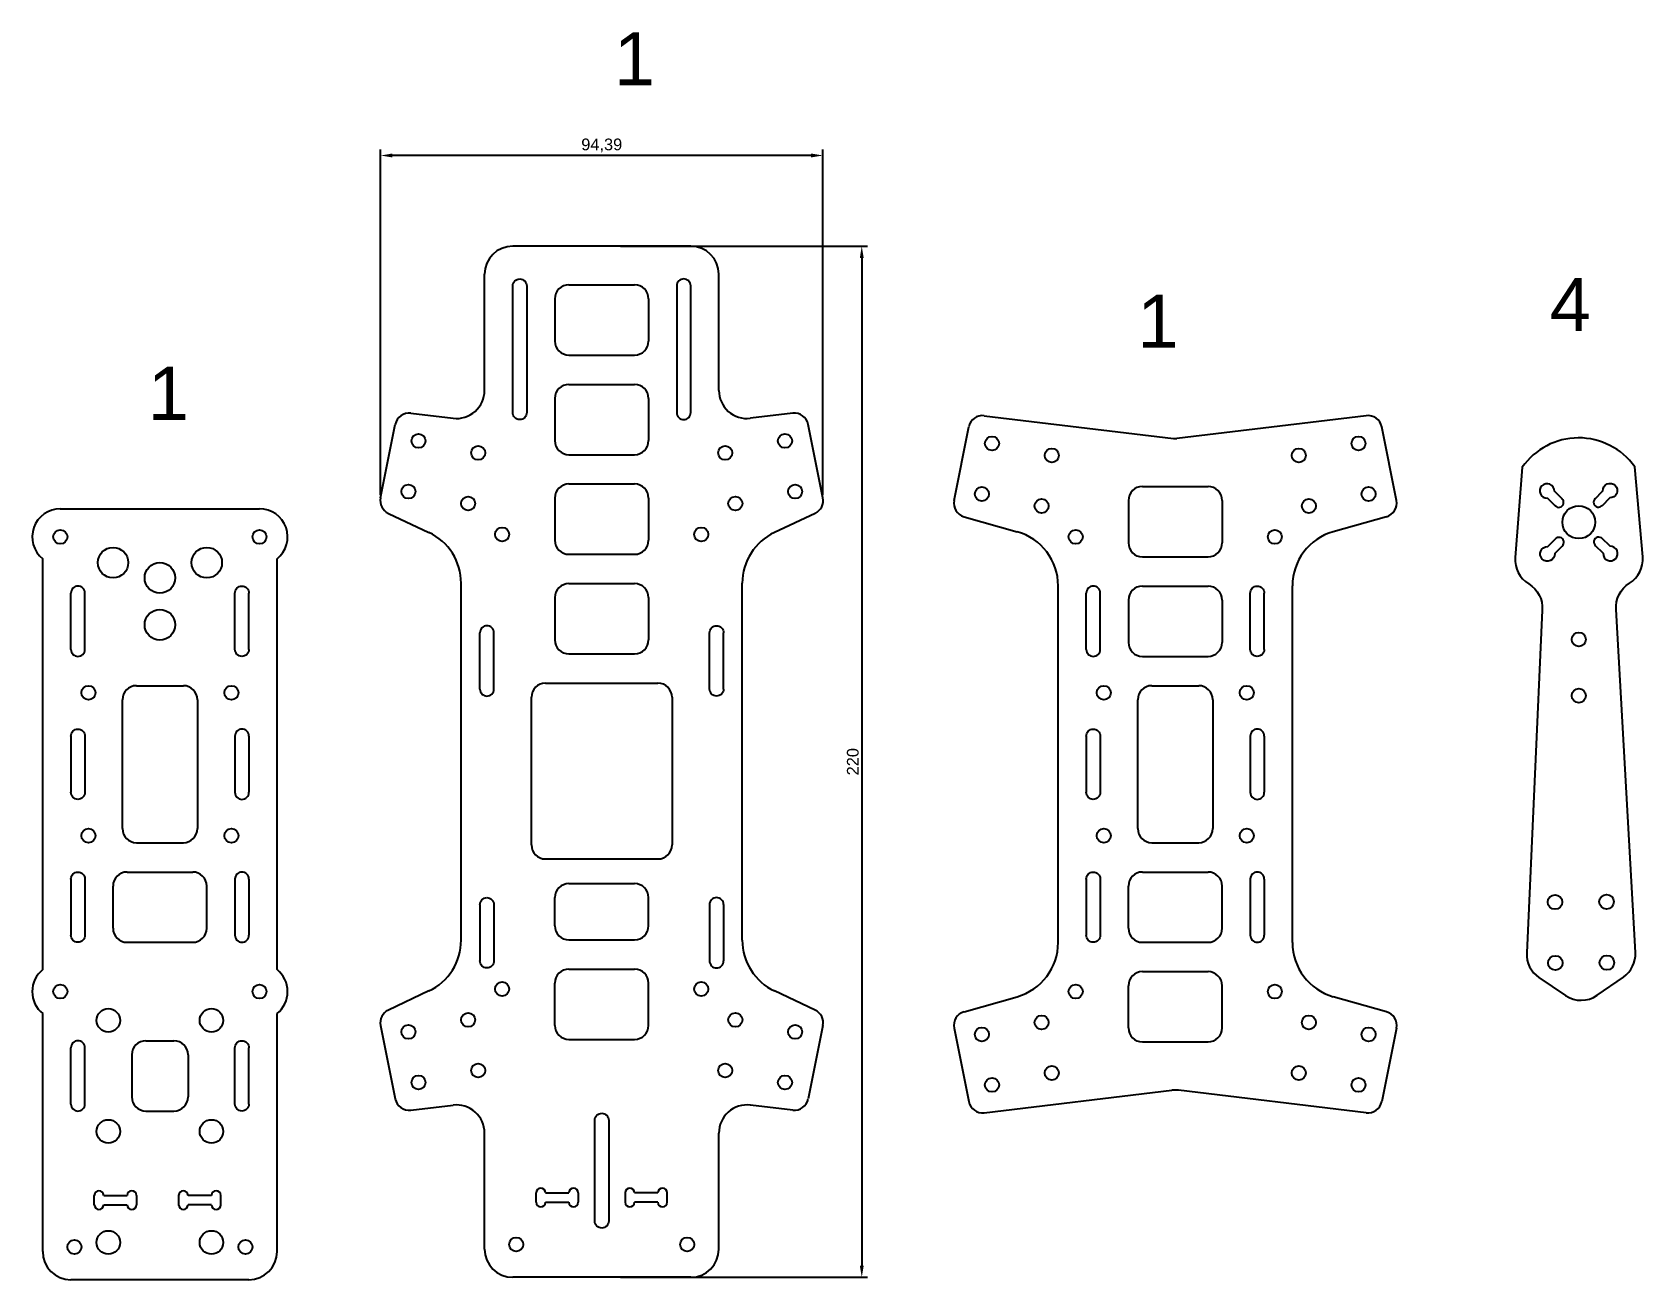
# Model space of a CAD drawing. Header units: millimetres. Extents: x 70 to 414, y 0 to 266.
import ezdxf

# ---------------------------------------------------------------- set-up
doc = ezdxf.new("R2010")
doc.units = ezdxf.units.MM
doc.layers.get('Defpoints').update_dxf_attribs({"color": 90})
doc.styles.get("Standard").update_dxf_attribs({"font": 'arial.ttf'})
doc.dimstyles.new('ISO-25', dxfattribs={"dimtxt": 2.5, "dimasz": 2.5, "dimexe": 1.25, "dimexo": 0.625, "dimtad": 1, "dimtxsty": 'Standard', "dimcen": 2.5, "dimadec": 0, "dimazin": 0, "dimtfac": 1, "dimtmove": 0, "dimatfit": 3, "dimfxl": 1, "dimarcsym": 0})

# ---------------------------------------------------------------- blocks, each defined once
blk = doc.blocks.new('LowerDeck')
for p, q in [((66.19, 220), (28.19, 220)), ((22.19, 189.23), (22.19, 214)), ((72.19, 189.23), (72.19, 214)), ((40.19, 211.75), (54.19, 211.75)), ((37.19, 208.75), (37.19, 199.75)), ((57.19, 208.75), (57.19, 199.75)), ((40.19, 196.75), (54.19, 196.75)), ((40.19, 190.5), (54.19, 190.5)), ((37.19, 187.5), (37.19, 178.5)), ((57.19, 187.5), (57.19, 178.5)), ((6.43, 184.35), (15.48, 183.27)), ((87.96, 184.35), (78.91, 183.27)), ((0, 166.29), (3.14, 181.96)), ((94.39, 166.29), (91.25, 181.96)), ((40.19, 175.5), (54.19, 175.5)), ((40.19, 169.25), (54.19, 169.25)), ((37.19, 166.25), (37.19, 157.25)), ((57.19, 166.25), (57.19, 157.25)), ((1.66, 162.98), (10.31, 158.91)), ((92.73, 162.98), (84.08, 158.91)), ((40.19, 154.25), (54.19, 154.25)), ((17.19, 71.94), (17.19, 148.06)), ((40.19, 148), (54.19, 148)), ((77.19, 71.94), (77.19, 148.06)), ((37.19, 145), (37.19, 136)), ((57.19, 145), (57.19, 136)), ((21.19, 125.5), (21.19, 137.5)), ((24.19, 125.5), (24.19, 137.5)), ((70.2, 125.5), (70.2, 137.5)), ((73.2, 125.5), (73.2, 137.5)), ((40.19, 133), (54.19, 133)), ((32.19, 92.25), (32.19, 123.75)), ((35.19, 126.75), (59.19, 126.75)), ((62.19, 123.75), (62.19, 92.25)), ((35.19, 89.25), (59.19, 89.25)), ((40.19, 84), (54.19, 84)), ((21.19, 79.5), (21.19, 67.5)), ((24.19, 79.5), (24.19, 67.5)), ((37.19, 75), (37.19, 81)), ((57.19, 75), (57.19, 81)), ((70.19, 79.5), (70.19, 67.5)), ((73.19, 79.5), (73.19, 67.5)), ((40.19, 72), (54.19, 72)), ((40.19, 65.75), (54.19, 65.75)), ((37.19, 53.75), (37.19, 62.75)), ((57.19, 53.75), (57.19, 62.75)), ((10.31, 61.09), (1.66, 57.02)), ((92.73, 57.02), (84.08, 61.09)), ((0, 53.71), (3.14, 38.04)), ((94.39, 53.71), (91.25, 38.04)), ((40.19, 50.75), (54.19, 50.75)), ((6.43, 35.65), (15.48, 36.73)), ((87.96, 35.65), (78.91, 36.73)), ((22.19, 6), (22.19, 30.77)), ((72.19, 6), (72.19, 30.77)), ((33.19, 16), (33.19, 18)), ((35.19, 18), (40.19, 18)), ((42.19, 18), (42.19, 16)), ((52.19, 18), (52.19, 16)), ((59.19, 18), (54.19, 18)), ((61.19, 16), (61.19, 18)), ((35.19, 16), (40.19, 16)), ((59.19, 16), (54.19, 16)), ((66.19, 0), (28.19, 0))]:
    blk.add_line(p, q)
for points in [[(28.19, 211.5, -0.414214), (29.69, 213)], [(29.69, 213, -0.414214), (31.19, 211.5)], [(64.69, 213, 0.414214), (63.19, 211.5)], [(66.19, 211.5, 0.414214), (64.69, 213)], [(29.69, 183, -0.414214), (28.19, 184.5)], [(31.19, 184.5, -0.414214), (29.69, 183)], [(63.19, 184.5, 0.414214), (64.69, 183)], [(64.69, 183, 0.414214), (66.19, 184.5)], [(22.69, 139, 0.414214), (21.19, 137.5)], [(24.19, 137.5, 0.414214), (22.69, 139)], [(70.2, 137.5, -0.414214), (71.7, 139)], [(71.7, 139, -0.414214), (73.2, 137.5)], [(21.19, 125.5, 0.414214), (22.69, 124)], [(22.69, 124, 0.414214), (24.19, 125.5)], [(71.7, 124, -0.414214), (70.2, 125.5)], [(73.2, 125.5, -0.414214), (71.7, 124)], [(21.19, 79.5, -0.414214), (22.69, 81)], [(22.69, 81, -0.414214), (24.19, 79.5)], [(71.69, 81, 0.414214), (70.19, 79.5)], [(73.19, 79.5, 0.414214), (71.69, 81)], [(22.69, 66, -0.414214), (21.19, 67.5)], [(24.19, 67.5, -0.414214), (22.69, 66)], [(70.19, 67.5, 0.414214), (71.69, 66)], [(71.69, 66, 0.414214), (73.19, 67.5)], [(45.69, 33.5, -0.414214), (47.19, 35)], [(47.19, 35, -0.414214), (48.69, 33.5)], [(47.19, 10.5, -0.414214), (45.69, 12)], [(48.69, 12, -0.414214), (47.19, 10.5)]]:
    blk.add_lwpolyline(points, format="xyb")
for points in [[(28.19, 184.5), (28.19, 211.5)], [(29.69, 213), (29.69, 213)], [(31.19, 211.5), (31.19, 184.5)], [(63.19, 211.5), (63.19, 184.5)], [(64.69, 213), (64.69, 213)], [(66.19, 184.5), (66.19, 211.5)], [(29.69, 183), (29.69, 183)], [(64.69, 183), (64.69, 183)], [(22.69, 139), (22.69, 139)], [(71.7, 139), (71.7, 139)], [(71.7, 124), (71.7, 124)], [(71.69, 81), (71.69, 81)], [(22.69, 66), (22.69, 66)], [(71.69, 66), (71.69, 66)], [(47.19, 35), (47.19, 35)], [(45.69, 12), (45.69, 33.5)], [(48.69, 33.5), (48.69, 12)], [(47.19, 10.5), (47.19, 10.5)]]:
    blk.add_lwpolyline(points)
for centre in [(8.09, 178.43), (86.3, 178.43), (20.84, 175.88), (73.55, 175.88), (5.93, 167.64), (88.46, 167.64), (18.68, 165.09), (75.71, 165.09), (25.94, 158.5), (68.44, 158.5), (25.94, 61.5), (68.44, 61.5), (18.68, 54.91), (75.71, 54.91), (5.93, 52.36), (88.46, 52.36), (20.84, 44.12), (73.55, 44.12), (8.09, 41.57), (86.3, 41.57), (28.94, 7), (65.44, 7)]:
    blk.add_circle(centre, 1.5)
for centre, radius, start, end in [((28.19, 214), 6, 90, 180), ((66.19, 214), 6, 0, 90), ((40.19, 208.75), 3, 90, 180), ((54.19, 208.75), 3, 0, 90), ((40.19, 199.75), 3, 180, 270), ((54.19, 199.75), 3, 270, 0), ((16.19, 189.23), 6, 263.181, 0), ((40.19, 187.5), 3, 90, 180), ((54.19, 187.5), 3, 0, 90), ((78.19, 189.23), 6, 180, 276.819), ((6.08, 181.38), 3, 83.181, 168.6901), ((88.31, 181.38), 3, 11.3099, 96.819), ((40.19, 178.5), 3, 180, 270), ((54.19, 178.5), 3, 270, 0), ((40.19, 166.25), 3, 90, 180), ((54.19, 166.25), 3, 0, 90), ((2.94, 165.7), 3, 168.6901, 244.7802), ((91.45, 165.7), 3, 295.2198, 11.3099), ((5.19, 148.06), 12, 0, 64.7802), ((89.19, 148.06), 12, 115.2198, 180), ((40.19, 157.25), 3, 180, 270), ((54.19, 157.25), 3, 270, 0), ((40.19, 145), 3, 90, 180), ((54.19, 145), 3, 0, 90), ((40.19, 136), 3, 180, 270), ((54.19, 136), 3, 270, 0), ((35.19, 123.75), 3, 90, 180), ((59.19, 123.75), 3, 0, 90), ((35.19, 92.25), 3, 180, 270), ((59.19, 92.25), 3, 270, 0), ((40.19, 81), 3, 90, 180), ((54.19, 81), 3, 0, 90), ((40.19, 75), 3, 180, 270), ((54.19, 75), 3, 270, 0), ((5.19, 71.94), 12, 295.2198, 0), ((89.19, 71.94), 12, 180, 244.7802), ((40.19, 62.75), 3, 90, 180), ((54.19, 62.75), 3, 0, 90), ((2.94, 54.3), 3, 115.2198, 191.3099), ((91.45, 54.3), 3, 348.6901, 64.7802), ((40.19, 53.75), 3, 180, 270), ((54.19, 53.75), 3, 270, 0), ((6.08, 38.62), 3, 191.3099, 276.819), ((88.31, 38.62), 3, 263.181, 348.6901), ((16.19, 30.77), 6, 0, 96.819), ((78.19, 30.77), 6, 83.181, 180), ((34.19, 18), 1, 0, 180), ((41.19, 18), 1, 0, 180), ((53.19, 18), 1, 0, 180), ((60.19, 18), 1, 0, 180), ((34.19, 16), 1, 180, 0), ((41.19, 16), 1, 180, 0), ((53.19, 16), 1, 180, 0), ((60.19, 16), 1, 180, 0), ((28.19, 6), 6, 180, 270), ((66.19, 6), 6, 270, 0)]:
    blk.add_arc(centre, radius, start, end)
blk = doc.blocks.new('middle_deck')
blk.add_blockref('LowerDeck', (0, 0))
blk = doc.blocks.new('*D14')
at = {"color": 0, "lineweight": -2, "transparency": 16777216}
for p, q in [((195.55, 220.53), (248.27, 220.53)), ((247.02, 218.03), (247.02, 3.03)), ((195.55, 0.53), (248.27, 0.53))]:
    blk.add_line(p, q, dxfattribs=at)
at = {"color": 0, "transparency": 16777216}
for points in [[(246.61, 218.03), (247.44, 218.03), (247.02, 220.53)], [(246.61, 3.03), (247.44, 3.03), (247.02, 0.53)]]:
    blk.add_solid(points, dxfattribs=at)
at = {"layer": 'Defpoints', "color": 0, "transparency": 16777216}
for p in [(194.92, 220.53), (194.92, 0.53), (247.02, 0.53)]:
    blk.add_point(p, dxfattribs=at)
at = {"color": 0, "transparency": 16777216, "insert": (245.12, 110.53), "char_height": 2.5, "attachment_point": 5, "rotation": 90}
blk.add_mtext('220', dxfattribs=at)
blk = doc.blocks.new('*D15')
at = {"color": 0, "lineweight": -2, "transparency": 16777216}
for p, q in [((144.33, 167.45), (144.33, 241.12)), ((238.72, 167.45), (238.72, 241.12)), ((236.22, 239.87), (146.83, 239.87))]:
    blk.add_line(p, q, dxfattribs=at)
at = {"color": 0, "transparency": 16777216}
for points in [[(146.83, 240.29), (146.83, 239.46), (144.33, 239.87)], [(236.22, 240.29), (236.22, 239.46), (238.72, 239.87)]]:
    blk.add_solid(points, dxfattribs=at)
at = {"layer": 'Defpoints', "color": 0, "transparency": 16777216}
for p in [(144.33, 239.87), (144.33, 166.82), (238.72, 166.82)]:
    blk.add_point(p, dxfattribs=at)
at = {"color": 0, "transparency": 16777216, "insert": (191.53, 242), "char_height": 2.5, "attachment_point": 5}
blk.add_mtext('94,39', dxfattribs=at)

msp = doc.modelspace()

# ---------------------------------------------------------------- linework, layer by layer
for p, q in [((273.161, 184.355), (313.566, 179.523)), ((354.683, 184.355), (314.279, 179.523)), ((266.728, 166.286), (269.863, 181.964)), ((361.117, 166.286), (357.981, 181.964)), ((306.922, 169.25), (320.922, 169.25)), ((303.922, 166.25), (303.922, 157.25)), ((323.922, 166.25), (323.922, 157.25)), ((75.991, 164.5), (118.491, 164.5)), ((268.853, 162.811), (280.19, 159.603)), ((358.992, 162.811), (347.655, 159.603)), ((72.241, 66.184), (72.241, 153.816)), ((122.241, 66.184), (122.241, 153.816)), ((306.922, 154.25), (320.922, 154.25)), ((288.922, 71.943), (288.922, 148.057)), ((306.922, 148), (320.922, 148)), ((338.922, 71.943), (338.922, 148.057)), ((78.241, 134.5), (78.241, 146.5)), ((81.241, 134.5), (81.241, 146.5)), ((113.241, 134.5), (113.241, 146.5)), ((116.241, 134.5), (116.241, 146.5)), ((294.922, 134.5), (294.922, 146.5)), ((297.922, 134.5), (297.922, 146.5)), ((303.922, 145), (303.922, 136)), ((323.922, 145), (323.922, 136)), ((329.922, 134.5), (329.922, 146.5)), ((332.922, 134.5), (332.922, 146.5)), ((306.922, 133), (320.922, 133)), ((89.241, 96.25), (89.241, 123.75)), ((92.241, 126.75), (102.241, 126.75)), ((105.241, 123.75), (105.241, 96.25)), ((305.922, 96.25), (305.922, 123.75)), ((308.922, 126.75), (318.922, 126.75)), ((321.922, 123.75), (321.922, 96.25)), ((78.241, 116), (78.241, 104)), ((81.241, 116), (81.241, 104)), ((113.241, 116), (113.241, 104)), ((116.241, 116), (116.241, 104)), ((294.922, 116), (294.922, 104)), ((297.922, 116), (297.922, 104)), ((329.922, 116), (329.922, 104)), ((332.922, 116), (332.922, 104)), ((92.241, 93.25), (102.241, 93.25)), ((308.922, 93.25), (318.922, 93.25)), ((90.241, 87), (104.241, 87)), ((306.922, 87), (320.922, 87)), ((78.241, 85.5), (78.241, 73.5)), ((81.241, 85.5), (81.241, 73.5)), ((87.241, 75), (87.241, 84)), ((107.241, 75), (107.241, 84)), ((113.241, 85.5), (113.241, 73.5)), ((116.241, 85.5), (116.241, 73.5)), ((294.922, 85.5), (294.922, 73.5)), ((297.922, 85.5), (297.922, 73.5)), ((303.922, 75), (303.922, 84)), ((323.922, 75), (323.922, 84)), ((329.922, 85.5), (329.922, 73.5)), ((332.922, 85.5), (332.922, 73.5)), ((90.241, 72), (104.241, 72)), ((306.922, 72), (320.922, 72)), ((306.922, 65.75), (320.922, 65.75)), ((303.922, 53.75), (303.922, 62.75)), ((323.922, 53.75), (323.922, 62.75)), ((268.853, 57.189), (280.19, 60.397)), ((358.992, 57.189), (347.655, 60.397)), ((72.241, 6), (72.241, 56.816)), ((122.241, 6), (122.241, 56.816)), ((266.728, 53.714), (269.863, 38.036)), ((361.117, 53.714), (357.981, 38.036)), ((78.241, 37.5), (78.241, 49.5)), ((81.241, 37.5), (81.241, 49.5)), ((94.241, 51), (100.241, 51)), ((113.241, 37.5), (113.241, 49.5)), ((116.241, 37.5), (116.241, 49.5)), ((306.922, 50.75), (320.922, 50.75)), ((91.241, 48), (91.241, 39)), ((103.241, 48), (103.241, 39)), ((273.161, 35.645), (313.21, 40.434)), ((354.683, 35.645), (314.635, 40.434)), ((94.241, 36), (100.241, 36)), ((83.241, 16), (83.241, 18)), ((85.241, 18), (90.241, 18)), ((92.241, 18), (92.241, 16)), ((101.241, 18), (101.241, 16)), ((108.241, 18), (103.241, 18)), ((110.241, 16), (110.241, 18)), ((85.241, 16), (90.241, 16)), ((108.241, 16), (103.241, 16)), ((116.241, 0), (78.241, 0))]:
    msp.add_line(p, q)
msp.add_lwpolyline([(410.841, 148.595, 0.2841536), (413.672, 154.234), (411.964, 173.475, 0.5175688), (387.964, 173.345), (386.464, 154.087, 0.2841536), (389.356, 148.479, -0.2828679), (392.249, 142.898), (388.923, 69.721, 0.2604989), (391.545, 64.486), (397.175, 60.66, 0.3105873), (403.973, 60.697), (409.561, 64.583, 0.2604989), (412.126, 69.846), (408.008, 142.983, -0.2828679)], format="xyb", close=True)
for points in [[(396.563, 166.52), (394.823, 168.241, 2.5754697), (393.352, 166.754), (395.092, 165.033)], [(403.439, 166.557), (405.161, 168.297, -2.5754697), (406.648, 166.826), (404.926, 165.086)], [(394.961, 165.162, 1.0916871), (396.432, 166.649)], [(403.568, 166.688, 1.0916871), (405.056, 165.216)], [(396.616, 156.685), (394.895, 154.945, -2.5754697), (393.407, 156.416), (395.129, 158.157)], [(396.487, 156.555, 1.0916871), (395, 158.026)], [(405.094, 158.081, 1.0916871), (403.623, 156.593)], [(403.492, 156.723), (405.233, 155.001, 2.5754697), (406.704, 156.488), (404.964, 158.21)], [(79.741, 148, 0.4142136), (78.241, 146.5)], [(81.241, 146.5, 0.4142136), (79.741, 148)], [(113.241, 146.5, -0.4142136), (114.741, 148)], [(114.741, 148, -0.4142136), (116.241, 146.5)], [(296.422, 148, 0.4142136), (294.922, 146.5)], [(297.922, 146.5, 0.4142136), (296.422, 148)], [(329.922, 146.5, -0.4142136), (331.422, 148)], [(331.422, 148, -0.4142136), (332.922, 146.5)], [(78.241, 134.5, 0.4142136), (79.741, 133)], [(79.741, 133, 0.4142136), (81.241, 134.5)], [(114.741, 133, -0.4142136), (113.241, 134.5)], [(116.241, 134.5, -0.4142136), (114.741, 133)], [(294.922, 134.5, 0.4142136), (296.422, 133)], [(296.422, 133, 0.4142136), (297.922, 134.5)], [(331.422, 133, -0.4142136), (329.922, 134.5)], [(332.922, 134.5, -0.4142136), (331.422, 133)], [(78.241, 116, -0.4142136), (79.741, 117.5)], [(79.741, 117.5, -0.4142136), (81.241, 116)], [(114.741, 117.5, 0.4142136), (113.241, 116)], [(116.241, 116, 0.4142136), (114.741, 117.5)], [(294.922, 116, -0.4142136), (296.422, 117.5)], [(296.422, 117.5, -0.4142136), (297.922, 116)], [(331.422, 117.5, 0.4142136), (329.922, 116)], [(332.922, 116, 0.4142136), (331.422, 117.5)], [(79.741, 102.5, -0.4142136), (78.241, 104)], [(81.241, 104, -0.4142136), (79.741, 102.5)], [(113.241, 104, 0.4142136), (114.741, 102.5)], [(114.741, 102.5, 0.4142136), (116.241, 104)], [(296.422, 102.5, -0.4142136), (294.922, 104)], [(297.922, 104, -0.4142136), (296.422, 102.5)], [(329.922, 104, 0.4142136), (331.422, 102.5)], [(331.422, 102.5, 0.4142136), (332.922, 104)], [(78.241, 85.5, -0.4142136), (79.741, 87)], [(79.741, 87, -0.4142136), (81.241, 85.5)], [(114.741, 87, 0.4142136), (113.241, 85.5)], [(116.241, 85.5, 0.4142136), (114.741, 87)], [(294.922, 85.5, -0.4142136), (296.422, 87)], [(296.422, 87, -0.4142136), (297.922, 85.5)], [(331.422, 87, 0.4142136), (329.922, 85.5)], [(332.922, 85.5, 0.4142136), (331.422, 87)], [(79.741, 72, -0.4142136), (78.241, 73.5)], [(81.241, 73.5, -0.4142136), (79.741, 72)], [(113.241, 73.5, 0.4142136), (114.741, 72)], [(114.741, 72, 0.4142136), (116.241, 73.5)], [(296.422, 72, -0.4142136), (294.922, 73.5)], [(297.922, 73.5, -0.4142136), (296.422, 72)], [(329.922, 73.5, 0.4142136), (331.422, 72)], [(331.422, 72, 0.4142136), (332.922, 73.5)], [(79.741, 51, 0.4142136), (78.241, 49.5)], [(81.241, 49.5, 0.4142136), (79.741, 51)], [(113.241, 49.5, -0.4142136), (114.741, 51)], [(114.741, 51, -0.4142136), (116.241, 49.5)], [(78.241, 37.5, 0.4142136), (79.741, 36)], [(79.741, 36, 0.4142136), (81.241, 37.5)], [(114.741, 36, -0.4142136), (113.241, 37.5)], [(116.241, 37.5, -0.4142136), (114.741, 36)]]:
    msp.add_lwpolyline(points, format="xyb")
for points in [[(79.741, 148), (79.741, 148)], [(114.741, 148), (114.741, 148)], [(296.422, 148), (296.422, 148)], [(331.422, 148), (331.422, 148)], [(114.741, 133), (114.741, 133)], [(331.422, 133), (331.422, 133)], [(114.741, 117.5), (114.741, 117.5)], [(331.422, 117.5), (331.422, 117.5)], [(79.741, 102.5), (79.741, 102.5)], [(114.741, 102.5), (114.741, 102.5)], [(296.422, 102.5), (296.422, 102.5)], [(331.422, 102.5), (331.422, 102.5)], [(114.741, 87), (114.741, 87)], [(331.422, 87), (331.422, 87)], [(79.741, 72), (79.741, 72)], [(114.741, 72), (114.741, 72)], [(296.422, 72), (296.422, 72)], [(331.422, 72), (331.422, 72)], [(79.741, 51), (79.741, 51)], [(114.741, 51), (114.741, 51)], [(114.741, 36), (114.741, 36)]]:
    msp.add_lwpolyline(points)
for centre, radius in [((274.816, 178.43), 1.5), ((353.028, 178.43), 1.5), ((287.564, 175.881), 1.5), ((340.281, 175.881), 1.5), ((272.659, 167.644), 1.5), ((355.186, 167.644), 1.5), ((285.407, 165.094), 1.5), ((342.438, 165.094), 1.5), ((400.028, 161.621), 3.5), ((75.991, 158.5), 1.5), ((118.491, 158.5), 1.5), ((292.672, 158.5), 1.5), ((335.172, 158.5), 1.5), ((87.241, 153), 3.25), ((107.241, 153), 3.25), ((97.241, 149.75), 3.25), ((97.241, 139.75), 3.25), ((400.028, 136.621), 1.5), ((81.991, 125.25), 1.5), ((112.491, 125.25), 1.5), ((298.672, 125.25), 1.5), ((329.172, 125.25), 1.5), ((400.028, 124.621), 1.5), ((81.991, 94.75), 1.5), ((112.491, 94.75), 1.5), ((298.672, 94.75), 1.5), ((329.172, 94.75), 1.5), ((394.966, 80.593), 1.55), ((405.966, 80.652), 1.55), ((395.036, 67.593), 1.55), ((406.036, 67.652), 1.55), ((75.991, 61.5), 1.5), ((118.491, 61.5), 1.5), ((292.672, 61.5), 1.5), ((335.172, 61.5), 1.5), ((86.241, 55.346), 2.5), ((108.241, 55.346), 2.5), ((285.407, 54.906), 1.5), ((342.438, 54.906), 1.5), ((272.659, 52.356), 1.5), ((355.186, 52.356), 1.5), ((287.564, 44.119), 1.5), ((340.281, 44.119), 1.5), ((274.816, 41.57), 1.5), ((353.028, 41.57), 1.5), ((86.241, 31.654), 2.5), ((108.241, 31.654), 2.5), ((86.241, 7.963), 2.5), ((108.241, 7.963), 2.5), ((78.991, 7), 1.5), ((115.491, 7), 1.5)]:
    msp.add_circle(centre, radius)
for centre, radius, start, end in [((272.805, 181.376), 3, 83.18097, 168.69007), ((355.04, 181.376), 3, 11.30993, 96.81903), ((313.922, 182.502), 3, 263.18097, 276.81903), ((306.922, 166.25), 3, 90, 180), ((320.922, 166.25), 3, 0, 90), ((269.67, 165.698), 3, 168.69007, 254.19916), ((358.175, 165.698), 3, 285.80084, 11.30993), ((75.991, 158.5), 6, 90, 231.31781), ((118.491, 158.5), 6, 308.68219, 90), ((276.922, 148.057), 12, 0, 74.19916), ((350.922, 148.057), 12, 105.80084, 180), ((306.922, 157.25), 3, 180, 270), ((320.922, 157.25), 3, 270, 0), ((306.922, 145), 3, 90, 180), ((320.922, 145), 3, 0, 90), ((306.922, 136), 3, 180, 270), ((320.922, 136), 3, 270, 0), ((92.241, 123.75), 3, 90, 180), ((102.241, 123.75), 3, 0, 90), ((308.922, 123.75), 3, 90, 180), ((318.922, 123.75), 3, 0, 90), ((92.241, 96.25), 3, 180, 270), ((102.241, 96.25), 3, 270, 0), ((308.922, 96.25), 3, 180, 270), ((318.922, 96.25), 3, 270, 0), ((90.241, 84), 3, 90, 180), ((104.241, 84), 3, 0, 90), ((306.922, 84), 3, 90, 180), ((320.922, 84), 3, 0, 90), ((90.241, 75), 3, 180, 270), ((104.241, 75), 3, 270, 0), ((306.922, 75), 3, 180, 270), ((320.922, 75), 3, 270, 0), ((276.922, 71.943), 12, 285.80084, 0), ((350.922, 71.943), 12, 180, 254.19916), ((75.991, 61.5), 6, 128.68219, 231.31781), ((118.491, 61.5), 6, 308.68219, 51.31781), ((306.922, 62.75), 3, 90, 180), ((320.922, 62.75), 3, 0, 90), ((269.67, 54.302), 3, 105.80084, 191.30993), ((358.175, 54.302), 3, 348.69007, 74.19916), ((306.922, 53.75), 3, 180, 270), ((320.922, 53.75), 3, 270, 0), ((94.241, 48), 3, 90, 180), ((100.241, 48), 3, 0, 90), ((94.241, 39), 3, 180, 270), ((100.241, 39), 3, 270, 0), ((272.805, 38.624), 3, 191.30993, 276.81903), ((313.922, 34.477), 6, 83.18097, 96.81903), ((355.04, 38.624), 3, 263.18097, 348.69007), ((84.241, 18), 1, 0, 180), ((91.241, 18), 1, 0, 180), ((102.241, 18), 1, 0, 180), ((109.241, 18), 1, 0, 180), ((84.241, 16), 1, 180, 0), ((91.241, 16), 1, 180, 0), ((102.241, 16), 1, 180, 0), ((109.241, 16), 1, 180, 0), ((78.241, 6), 6, 180, 270), ((116.241, 6), 6, 270, 0)]:
    msp.add_arc(centre, radius, start, end)

# ---------------------------------------------------------------- block references
msp.add_blockref('middle_deck', (144.335, 0.535))

# ---------------------------------------------------------------- texts
for s, p in [('1', (194.134, 254.862)), ('4', (393.851, 202.403)), ('1', (305.834, 198.853)), ('1', (94.67, 183.471))]:
    msp.add_text(s, height=11.311).set_placement(p)

# ---------------------------------------------------------------- dimensions: what is measured, and where the dimension line sits
dim = msp.add_linear_dim(base=(144.335, 239.874), p1=(238.724, 166.821), p2=(144.335, 166.821), dimstyle='ISO-25')
dim.commit()
dim.dimension.update_dxf_attribs({"geometry": '*D15', "text_midpoint": (191.53, 242.001)})
dim = msp.add_linear_dim(base=(247.024, 0.535), p1=(194.923, 220.535), p2=(194.923, 0.535), angle=90, dimstyle='ISO-25')
dim.commit()
dim.dimension.update_dxf_attribs({"geometry": '*D14', "text_midpoint": (245.122, 110.535)})

doc.saveas('drawing.dxf')
